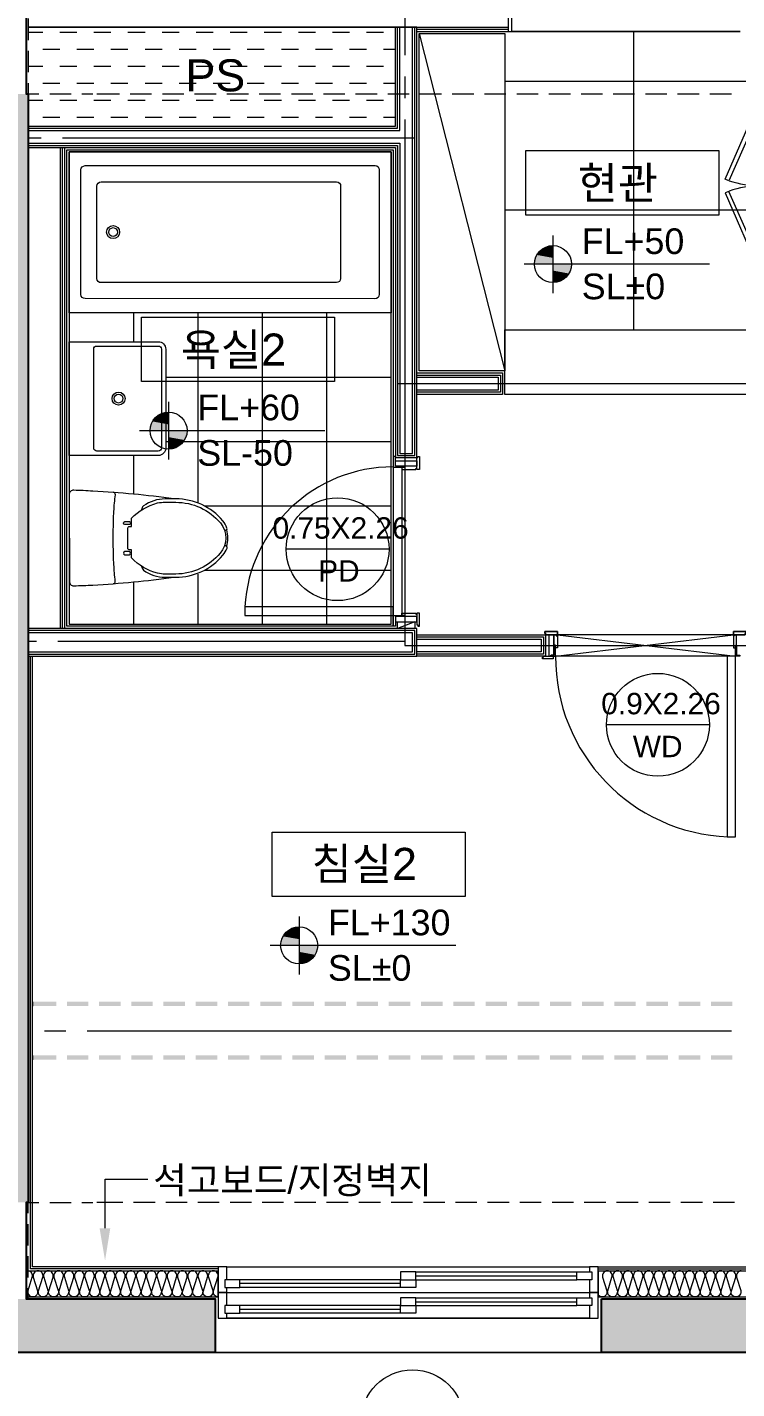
# Model space of a CAD drawing. Header units: millimetres. Extents: x 906 to 41302, y 848 to 28850.
# Drawn here: x 8475 to 11780, y 10284 to 16627 of the extents above; entities that cross this region are included whole.
import ezdxf

# ---------------------------------------------------------------- set-up
doc = ezdxf.new("R2010")
doc.units = ezdxf.units.MM
for name, color, linetype in [('PDF_A-ANNO-LEAD', 7, 'Continuous'), ('PDF_A-ANNO-PONT', 7, 'Continuous'), ('PDF_A-FLOR-GRID', 7, 'Continuous'), ('PDF_A-FLOR-ROOM-IDEN', 7, 'Continuous'), ('PDF_A-WIN-IDEN', 7, 'Continuous'), ('PDF_X-단위세대$및$주동평면도$A-DOOR', 7, 'Continuous'), ('PDF_X-단위세대$및$주동평면도$A-FIN-INSL', 7, 'Continuous'), ('PDF_X-단위세대$및$주동평면도$A-FIN-INSL-HID', 7, 'Continuous'), ('PDF_X-단위세대$및$주동평면도$A-FLOR-FLIN-TYP', 7, 'Continuous'), ('PDF_X-단위세대$및$주동평면도$A-FLOR-FURN-FIX', 7, 'Continuous'), ('PDF_X-단위세대$및$주동평면도$A-FLOR-GRID', 7, 'Continuous'), ('PDF_X-단위세대$및$주동평면도$A-FLOR-TOIL', 7, 'Continuous'), ('PDF_X-단위세대$및$주동평면도$A-ST-AXIS-CEN', 7, 'Continuous'), ('PDF_X-단위세대$및$주동평면도$A-ST-AXIS-CEN-SUB', 7, 'Continuous'), ('PDF_X-단위세대$및$주동평면도$A-ST-CONC', 7, 'Continuous'), ('PDF_X-단위세대$및$주동평면도$A-WALL-DRY', 7, 'Continuous'), ('PDF_X-단위세대$및$주동평면도$A-WALL-EXT', 7, 'Continuous'), ('PDF_X-단위세대$및$주동평면도$A-WIN', 7, 'Continuous'), ('PDF_문자', 7, 'Continuous')]:
    doc.layers.add(name, color=color, linetype=linetype)
doc.layers.add('PDF_X-단위세대$및$주동평면도$A-FIN-INSL-HAT', color=7, linetype='Continuous', true_color=0x666666)
doc.layers.add('PDF_X-단위세대$및$주동평면도$S-ST-CONC-PAT1', color=7, linetype='Continuous', true_color=0xb7b7b7)
doc.styles.add('PDF Arial', font='arial.ttf')

msp = doc.modelspace()

# ---------------------------------------------------------------- linework, layer by layer
at = {"layer": 'PDF_A-ANNO-LEAD', "lineweight": 9}
msp.add_lwpolyline([(8837.1, 11031), (8837.1, 11260.7), (9037.1, 11260.7)], dxfattribs=at)
at = {"layer": 'PDF_A-ANNO-LEAD', "transparency": 33554559}
msp.add_solid([(8861.4, 11031), (8837.1, 10880.7), (8811.7, 11031)], dxfattribs=at)
at = {"layer": 'PDF_A-ANNO-PONT', "lineweight": 13}
for points in [[(10923.1, 15657), (10923.1, 15388.2)], [(11652.3, 15522.6), (10788.7, 15522.6)], [(9132.4, 14881.2), (9132.4, 14612.4)], [(9861.6, 14746.8), (8998, 14746.8)], [(9740.9, 12483), (9740.9, 12214.2)], [(10471.2, 12348.6), (9606.5, 12348.6)]]:
    msp.add_lwpolyline(points, dxfattribs=at)
for centre in [(10923.6, 15523.1), (9132.9, 14747.4), (9741.4, 12349.2)]:
    msp.add_circle(centre, 86.3, dxfattribs=at)
at = {"layer": 'PDF_A-ANNO-PONT', "transparency": 33554559}
for points in [[(10908.2, 15607.3), (10923.1, 15604.1), (10893.4, 15604.1)], [(10923.1, 15609.4), (10923.1, 15607.3), (10908.2, 15607.3)], [(10923.1, 15607.3), (10908.2, 15607.3), (10923.1, 15604.1)], [(10841.6, 15552.2), (10923.1, 15537.4), (10838.4, 15537.4)], [(10847.9, 15566), (10923.1, 15552.2), (10841.6, 15552.2)], [(10923.1, 15552.2), (10841.6, 15552.2), (10923.1, 15537.4)], [(10856.4, 15577.6), (10923.1, 15566), (10847.9, 15566)], [(10923.1, 15566), (10847.9, 15566), (10923.1, 15552.2)], [(10867, 15588.2), (10923.1, 15577.6), (10856.4, 15577.6)], [(10923.1, 15577.6), (10856.4, 15577.6), (10923.1, 15566)], [(10879.7, 15597.7), (10923.1, 15588.2), (10867, 15588.2)], [(10923.1, 15588.2), (10867, 15588.2), (10923.1, 15577.6)], [(10893.4, 15604.1), (10923.1, 15597.7), (10879.7, 15597.7)], [(10923.1, 15597.7), (10879.7, 15597.7), (10923.1, 15588.2)], [(10923.1, 15604.1), (10893.4, 15604.1), (10923.1, 15597.7)], [(10838.4, 15537.4), (10923.1, 15522.6), (10836.3, 15522.6)], [(10923.1, 15537.4), (10838.4, 15537.4), (10923.1, 15522.6)], [(11009.8, 15522.6), (10923.1, 15522.6), (11007.7, 15507.8)], [(10923.1, 15522.6), (11007.7, 15507.8), (10923.1, 15507.8)], [(11007.7, 15507.8), (10923.1, 15507.8), (11004.6, 15493)], [(10923.1, 15507.8), (11004.6, 15493), (10923.1, 15493)], [(11004.6, 15493), (10923.1, 15493), (10998.2, 15479.2)], [(10923.1, 15493), (10998.2, 15479.2), (10923.1, 15479.2)], [(10998.2, 15479.2), (10923.1, 15479.2), (10988.7, 15466.5)], [(10923.1, 15479.2), (10988.7, 15466.5), (10923.1, 15466.5)], [(10988.7, 15466.5), (10923.1, 15466.5), (10978.1, 15455.9)], [(10923.1, 15466.5), (10978.1, 15455.9), (10923.1, 15455.9)], [(10978.1, 15455.9), (10923.1, 15455.9), (10966.5, 15447.4)], [(10923.1, 15455.9), (10966.5, 15447.4), (10923.1, 15447.4)], [(10966.5, 15447.4), (10923.1, 15447.4), (10952.7, 15441.1)], [(10923.1, 15447.4), (10952.7, 15441.1), (10923.1, 15441.1)], [(10923.1, 15441.1), (10923.1, 15436.9), (10937.9, 15436.9)], [(10923.1, 15441.1), (10952.7, 15441.1), (10937.9, 15436.9)], [(10923.1, 15436.9), (10937.9, 15436.9), (10923.1, 15435.8)], [(9057.2, 14790.2), (9132.4, 14776.5), (9050.9, 14776.5)], [(9066.7, 14802.9), (9132.4, 14790.2), (9057.2, 14790.2)], [(9132.4, 14790.2), (9057.2, 14790.2), (9132.4, 14776.5)], [(9077.3, 14813.5), (9132.4, 14802.9), (9066.7, 14802.9)], [(9132.4, 14802.9), (9066.7, 14802.9), (9132.4, 14790.2)], [(9089, 14822), (9132.4, 14813.5), (9077.3, 14813.5)], [(9132.4, 14813.5), (9077.3, 14813.5), (9132.4, 14802.9)], [(9102.7, 14828.3), (9132.4, 14822), (9089, 14822)], [(9132.4, 14822), (9089, 14822), (9132.4, 14813.5)], [(9117.5, 14832.6), (9132.4, 14828.3), (9102.7, 14828.3)], [(9132.4, 14828.3), (9102.7, 14828.3), (9132.4, 14822)], [(9132.4, 14833.6), (9132.4, 14832.6), (9117.5, 14832.6)], [(9132.4, 14832.6), (9117.5, 14832.6), (9132.4, 14828.3)], [(9047.7, 14761.6), (9132.4, 14746.8), (9045.6, 14746.8)], [(9050.9, 14776.5), (9132.4, 14761.6), (9047.7, 14761.6)], [(9132.4, 14761.6), (9047.7, 14761.6), (9132.4, 14746.8)], [(9132.4, 14776.5), (9050.9, 14776.5), (9132.4, 14761.6)], [(9219.1, 14746.8), (9132.4, 14746.8), (9217, 14732)], [(9132.4, 14746.8), (9217, 14732), (9132.4, 14732)], [(9217, 14732), (9132.4, 14732), (9213.9, 14717.2)], [(9132.4, 14732), (9213.9, 14717.2), (9132.4, 14717.2)], [(9213.9, 14717.2), (9132.4, 14717.2), (9207.5, 14703.4)], [(9132.4, 14717.2), (9207.5, 14703.4), (9132.4, 14703.4)], [(9207.5, 14703.4), (9132.4, 14703.4), (9199, 14691.8)], [(9132.4, 14703.4), (9199, 14691.8), (9132.4, 14691.8)], [(9199, 14691.8), (9132.4, 14691.8), (9188.5, 14681.2)], [(9132.4, 14691.8), (9188.5, 14681.2), (9132.4, 14681.2)], [(9188.5, 14681.2), (9132.4, 14681.2), (9175.8, 14671.7)], [(9132.4, 14681.2), (9175.8, 14671.7), (9132.4, 14671.7)], [(9175.8, 14671.7), (9132.4, 14671.7), (9162, 14665.3)], [(9132.4, 14671.7), (9162, 14665.3), (9132.4, 14665.3)], [(9132.4, 14665.3), (9132.4, 14662.2), (9147.2, 14662.2)], [(9132.4, 14665.3), (9162, 14665.3), (9147.2, 14662.2)], [(9132.4, 14662.2), (9147.2, 14662.2), (9132.4, 14661.1)], [(9726.1, 12433.3), (9740.9, 12429.1), (9711.3, 12429.1)], [(9740.9, 12434.4), (9740.9, 12433.3), (9726.1, 12433.3)], [(9740.9, 12433.3), (9726.1, 12433.3), (9740.9, 12429.1)], [(9660.5, 12378.3), (9740.9, 12363.5), (9656.2, 12363.5)], [(9666.8, 12391), (9740.9, 12378.3), (9660.5, 12378.3)], [(9740.9, 12378.3), (9660.5, 12378.3), (9740.9, 12363.5)], [(9675.3, 12403.7), (9740.9, 12391), (9666.8, 12391)], [(9740.9, 12391), (9666.8, 12391), (9740.9, 12378.3)], [(9685.9, 12414.3), (9740.9, 12403.7), (9675.3, 12403.7)], [(9740.9, 12403.7), (9675.3, 12403.7), (9740.9, 12391)], [(9697.5, 12422.7), (9740.9, 12414.3), (9685.9, 12414.3)], [(9740.9, 12414.3), (9685.9, 12414.3), (9740.9, 12403.7)], [(9711.3, 12429.1), (9740.9, 12422.7), (9697.5, 12422.7)], [(9740.9, 12422.7), (9697.5, 12422.7), (9740.9, 12414.3)], [(9740.9, 12429.1), (9711.3, 12429.1), (9740.9, 12422.7)], [(9656.2, 12363.5), (9740.9, 12348.6), (9655.2, 12348.6)], [(9740.9, 12363.5), (9656.2, 12363.5), (9740.9, 12348.6)], [(9827.7, 12348.6), (9740.9, 12348.6), (9826.6, 12332.8)], [(9740.9, 12348.6), (9826.6, 12332.8), (9740.9, 12332.8)], [(9826.6, 12332.8), (9740.9, 12332.8), (9822.4, 12319)], [(9740.9, 12332.8), (9822.4, 12319), (9740.9, 12319)], [(9822.4, 12319), (9740.9, 12319), (9816, 12305.2)], [(9740.9, 12319), (9816, 12305.2), (9740.9, 12305.2)], [(9816, 12305.2), (9740.9, 12305.2), (9807.6, 12292.5)], [(9740.9, 12305.2), (9807.6, 12292.5), (9740.9, 12292.5)], [(9807.6, 12292.5), (9740.9, 12292.5), (9797, 12282)], [(9740.9, 12292.5), (9797, 12282), (9740.9, 12282)], [(9797, 12282), (9740.9, 12282), (9784.3, 12273.5)], [(9740.9, 12282), (9784.3, 12273.5), (9740.9, 12273.5)], [(9784.3, 12273.5), (9740.9, 12273.5), (9770.5, 12267.1)], [(9740.9, 12273.5), (9770.5, 12267.1), (9740.9, 12267.1)], [(9740.9, 12267.1), (9740.9, 12262.9), (9755.7, 12262.9)], [(9740.9, 12267.1), (9770.5, 12267.1), (9755.7, 12262.9)], [(9740.9, 12262.9), (9755.7, 12262.9), (9740.9, 12261.9)]]:
    msp.add_solid(points, dxfattribs=at)
at = {"layer": 'PDF_A-FLOR-GRID', "lineweight": 5}
for points in [[(8479.4, 16604.2), (8547.1, 16604.2)], [(8626.5, 16604.2), (8705.9, 16604.2)], [(8785.2, 16604.2), (8864.6, 16604.2)], [(8944, 16604.2), (9023.4, 16604.2)], [(9102.7, 16604.2), (9182.1, 16604.2)], [(9261.5, 16604.2), (9340.9, 16604.2)], [(9420.2, 16604.2), (9499.6, 16604.2)], [(9579, 16604.2), (9658.4, 16604.2)], [(9737.7, 16604.2), (9817.1, 16604.2)], [(9896.5, 16604.2), (9975.9, 16604.2)], [(10055.2, 16604.2), (10134.6, 16604.2)], [(8547.1, 16524.8), (8626.5, 16524.8)], [(8705.9, 16524.8), (8785.2, 16524.8)], [(8864.6, 16524.8), (8944, 16524.8)], [(9023.4, 16524.8), (9102.7, 16524.8)], [(9182.1, 16524.8), (9261.5, 16524.8)], [(9340.9, 16524.8), (9420.2, 16524.8)], [(9499.6, 16524.8), (9579, 16524.8)], [(9658.4, 16524.8), (9737.7, 16524.8)], [(9817.1, 16524.8), (9896.5, 16524.8)], [(9975.9, 16524.8), (10055.2, 16524.8)], [(10134.6, 16524.8), (10189.6, 16524.8)], [(8479.4, 16445.5), (8547.1, 16445.5)], [(8626.5, 16445.5), (8705.9, 16445.5)], [(8785.2, 16445.5), (8864.6, 16445.5)], [(8944, 16445.5), (9023.4, 16445.5)], [(9102.7, 16445.5), (9182.1, 16445.5)], [(9261.5, 16445.5), (9340.9, 16445.5)], [(9420.2, 16445.5), (9499.6, 16445.5)], [(9579, 16445.5), (9658.4, 16445.5)], [(9737.7, 16445.5), (9817.1, 16445.5)], [(9896.5, 16445.5), (9975.9, 16445.5)], [(10055.2, 16445.5), (10134.6, 16445.5)], [(8547.1, 16366.1), (8626.5, 16366.1)], [(8705.9, 16366.1), (8785.2, 16366.1)], [(8864.6, 16366.1), (8944, 16366.1)], [(9023.4, 16366.1), (9102.7, 16366.1)], [(9182.1, 16366.1), (9261.5, 16366.1)], [(9340.9, 16366.1), (9420.2, 16366.1)], [(9499.6, 16366.1), (9579, 16366.1)], [(9658.4, 16366.1), (9737.7, 16366.1)], [(9817.1, 16366.1), (9896.5, 16366.1)], [(9975.9, 16366.1), (10055.2, 16366.1)], [(10134.6, 16366.1), (10189.6, 16366.1)], [(8479.4, 16286.7), (8547.1, 16286.7)], [(8626.5, 16286.7), (8705.9, 16286.7)], [(8785.2, 16286.7), (8864.6, 16286.7)], [(8944, 16286.7), (9023.4, 16286.7)], [(9102.7, 16286.7), (9182.1, 16286.7)], [(9261.5, 16286.7), (9340.9, 16286.7)], [(9420.2, 16286.7), (9499.6, 16286.7)], [(9579, 16286.7), (9658.4, 16286.7)], [(9737.7, 16286.7), (9817.1, 16286.7)], [(9896.5, 16286.7), (9975.9, 16286.7)], [(10055.2, 16286.7), (10134.6, 16286.7)], [(8547.1, 16207.3), (8626.5, 16207.3)], [(8705.9, 16207.3), (8785.2, 16207.3)], [(8864.6, 16207.3), (8944, 16207.3)], [(9023.4, 16207.3), (9102.7, 16207.3)], [(9182.1, 16207.3), (9261.5, 16207.3)], [(9340.9, 16207.3), (9420.2, 16207.3)], [(9499.6, 16207.3), (9579, 16207.3)], [(9658.4, 16207.3), (9737.7, 16207.3)], [(9817.1, 16207.3), (9896.5, 16207.3)], [(9975.9, 16207.3), (10055.2, 16207.3)], [(10134.6, 16207.3), (10189.6, 16207.3)]]:
    msp.add_lwpolyline(points, dxfattribs=at)
at = {"layer": 'PDF_A-FLOR-ROOM-IDEN', "lineweight": 13}
for points in [[(10797.1, 15751.2), (10797.1, 16051.8), (11696.7, 16051.8), (11696.7, 15751.2)], [(9006.4, 14976.5), (9006.4, 15276), (9906, 15276), (9906, 14976.5)], [(9615, 12577.2), (9615, 12876.7), (10514.5, 12876.7), (10514.5, 12577.2)]]:
    msp.add_lwpolyline(points, close=True, dxfattribs=at)
at = {"layer": 'PDF_A-WIN-IDEN', "lineweight": 13}
for points in [[(10158.9, 14194.4), (9679.5, 14194.4)], [(11652.3, 13376.3), (11171.8, 13376.3)]]:
    msp.add_lwpolyline(points, dxfattribs=at)
for centre in [(9920.3, 14194.9), (11412.5, 13376.8), (10269.5, 10132)]:
    msp.add_circle(centre, 239.7, dxfattribs=at)
at = {"layer": 'PDF_X-단위세대$및$주동평면도$A-DOOR', "lineweight": 9}
for points in [[(10732.6, 17066.7), (10714.6, 17066.7), (10714.6, 16606.3), (10732.6, 16606.3)], [(10289.1, 14581.7), (10189.6, 14581.7), (10189.6, 14606.1), (10289.1, 14606.1)], [(10301.8, 14626.2), (10301.8, 14566.9), (10289.1, 14566.9), (10289.1, 14621.9), (10294.4, 14621.9), (10294.4, 14626.2)], [(10219.3, 14577.5), (10219.3, 14573.3), (10219.3, 14569), (10219.3, 14566.9), (10284.9, 14566.9), (10284.9, 14571.1), (10289.1, 14571.1), (10289.1, 14581.7), (10230.9, 14581.7), (10230.9, 14577.5)], [(9488, 13926.6), (9488, 13885.3), (10179.1, 13885.3), (10179.1, 13926.6)], [(10219.3, 13885.3), (10219.3, 13889.6), (10219.3, 13893.8), (10219.3, 13897), (10284.9, 13897), (10284.9, 13891.7), (10289.1, 13891.7), (10289.1, 13881.1), (10230.9, 13881.1), (10230.9, 13885.3)], [(10301.8, 13836.7), (10301.8, 13897), (10289.1, 13897), (10289.1, 13842), (10294.4, 13842), (10294.4, 13836.7)], [(10289.1, 13881.1), (10189.6, 13881.1), (10189.6, 13856.8), (10289.1, 13856.8)], [(10944.2, 13811.3), (10944.2, 13796.4), (10889.2, 13796.4), (10889.2, 13801.7), (10885, 13801.7), (10885, 13811.3), (10944.2, 13811.3), (10885, 13811.3), (10885, 13806), (10889.2, 13806), (10889.2, 13796.4), (10944.2, 13796.4)], [(10928.4, 13747.8), (10928.4, 13796.4), (10904, 13796.4), (10904, 13764.7), (10904, 13697), (10913.5, 13697), (10913.5, 13701.2), (10928.4, 13701.2)], [(10938.9, 13796.4), (10938.9, 13791.2), (10944.2, 13791.2), (10944.2, 13736.1), (10934.7, 13736.1), (10934.7, 13747.8), (10929.4, 13747.8), (10929.4, 13796.4)], [(11764.4, 13811.3), (11764.4, 13796.4), (11819.5, 13796.4), (11819.5, 13801.7), (11824.8, 13801.7), (11824.8, 13811.3), (11764.4, 13811.3), (11824.8, 13811.3), (11824.8, 13806), (11819.5, 13806), (11819.5, 13796.4), (11764.4, 13796.4)], [(11769.7, 13796.4), (11769.7, 13791.2), (11764.4, 13791.2), (11764.4, 13736.1), (11774, 13736.1), (11774, 13747.8), (11779.3, 13747.8), (11779.3, 13796.4)], [(10929.4, 13701.2), (10914.6, 13701.2), (10914.6, 13697), (10934.7, 13697), (10934.7, 13746.7), (10929.4, 13746.7)], [(11779.3, 13701.2), (11794.1, 13701.2), (11794.1, 13697), (11774, 13697), (11774, 13746.7), (11779.3, 13746.7)], [(10874.4, 13691.7), (10879.7, 13691.7), (10879.7, 13697), (10924.1, 13697), (10924.1, 13684.3), (10874.4, 13684.3)], [(11734.8, 12854.5), (11774, 12854.5), (11774, 13697), (11734.8, 13697)]]:
    msp.add_lwpolyline(points, close=True, dxfattribs=at)
msp.add_lwpolyline([(10714.6, 16766.1), (10714.6, 16606.3), (10732.6, 16606.3), (10732.6, 16766.1)], dxfattribs=at)
at = {"layer": 'PDF_X-단위세대$및$주동평면도$A-DOOR', "lineweight": 5}
for points in [[(10732.6, 16606.3), (11796.2, 16606.3)], [(10279.6, 13826.1), (10199.2, 13826.1), (10199.2, 13856.8), (10279.6, 13856.8)], [(11774, 13697), (10934.7, 13697), (11764.4, 13796.4), (10944.2, 13796.4)]]:
    msp.add_lwpolyline(points, close=True, dxfattribs=at)
at = {"layer": 'PDF_X-단위세대$및$주동평면도$A-DOOR', "lineweight": 9}
for points in [[(10181.2, 14577.5), (10229.9, 14577.5), (10229.9, 14581.7), (10189.6, 14581.7), (10189.6, 14627.2), (10179.1, 14627.2), (10179.1, 14579.6, 0.414215)], [(10181.2, 13885.3), (10229.9, 13885.3), (10229.9, 13881.1), (10189.6, 13881.1), (10189.6, 13835.6), (10179.1, 13835.6), (10179.1, 13883.2, -0.414215)]]:
    msp.add_lwpolyline(points, format="xyb", close=True, dxfattribs=at)
at = {"layer": 'PDF_X-단위세대$및$주동평면도$A-DOOR', "lineweight": 5}
for points in [[(10179.1, 14575.4), (10179.1, 13887.5)], [(10219.3, 14575.4), (10219.3, 13887.5)], [(10279.6, 13856.8), (10199.2, 13826.1)]]:
    msp.add_lwpolyline(points, dxfattribs=at)
for centre, radius, start, end in [((10179.6, 13885.9), 692.7, 90, 176.60522), ((11772.4, 13691.1), 836.6, 179.62647, 267.80273)]:
    msp.add_arc(centre, radius, start, end, dxfattribs=at)
at = {"layer": 'PDF_X-단위세대$및$주동평면도$A-FIN-INSL', "lineweight": 5}
for points in [[(8479.4, 16626.4), (10714.6, 16626.4)], [(8629.7, 13826.1), (8629.7, 16066.6)], [(8479.4, 10711.4), (9364.1, 10711.4), (9364.1, 10832), (8479.4, 10832)]]:
    msp.add_lwpolyline(points, dxfattribs=at)
msp.add_lwpolyline([(11134.7, 10832), (11134.7, 10711.4), (12544.4, 10711.4), (12544.4, 10832)], close=True, dxfattribs=at)
at = {"layer": 'PDF_X-단위세대$및$주동평면도$A-FIN-INSL-HAT', "lineweight": 9}
for points in [[(8479.4, 10741), (8497.4, 10803.5, 0.460032), (8479.8, 10832.9)], [(9364.7, 10711.4, -0.50163), (9343, 10740), (9363.2, 10803.9, 0.50163), (9341.4, 10833.1, 0.50163), (9318.6, 10803.5), (9338.9, 10740.6, -0.50163), (9317, 10711.4, -0.50163), (9295.3, 10740), (9314.5, 10803.9, 0.50163), (9292.7, 10833.1, 0.50163), (9271, 10803.5), (9291.2, 10740.6, -0.50163), (9269.4, 10711.4, -0.50163), (9246.7, 10740), (9266.9, 10803.9, 0.50163), (9245.1, 10833.1, 0.50163), (9223.4, 10803.5), (9242.5, 10740.6, -0.50163), (9220.7, 10711.4, -0.50163), (9199, 10740), (9219.3, 10803.9, 0.50163), (9197.5, 10833.1, 0.50163), (9174.7, 10803.5), (9194.9, 10740.6, -0.50163), (9173.1, 10711.4, -0.50163), (9151.4, 10740), (9170.6, 10803.9, 0.50163), (9148.8, 10833.1, 0.50163), (9127.1, 10803.5), (9147.3, 10740.6, -0.50163), (9125.5, 10711.4, -0.50163), (9102.7, 10740), (9123, 10803.9, 0.50163), (9101.1, 10833.1, 0.50163), (9079.4, 10803.5), (9098.6, 10740.6, -0.50163), (9076.8, 10711.4, -0.50163), (9055.1, 10740), (9075.3, 10803.9, 0.50163), (9053.5, 10833.1, 0.50163), (9030.8, 10803.5), (9051, 10740.6, -0.50163), (9029.2, 10711.4, -0.50163), (9007.5, 10740), (9026.6, 10803.9, 0.50163), (9004.8, 10833.1, 0.50163), (8983.1, 10803.5), (9002.3, 10740.6, -0.50163), (8980.5, 10711.4, -0.50163), (8958.8, 10740), (8979, 10803.9, 0.50163), (8957.2, 10833.1, 0.50163), (8935.5, 10803.5), (8954.7, 10740.6, -0.50163), (8932.9, 10711.4, -0.50163), (8911.2, 10740), (8930.3, 10803.9, 0.50163), (8908.5, 10833.1, 0.50163), (8886.8, 10803.5), (8907.1, 10740.6, -0.50163), (8885.2, 10711.4, -0.50163), (8863.5, 10740), (8882.7, 10803.9, 0.50163), (8860.9, 10833.1, 0.50163), (8839.2, 10803.5), (8858.4, 10740.6, -0.50163), (8836.6, 10711.4, -0.50163), (8814.9, 10740), (8835.1, 10803.9, 0.50163), (8813.3, 10833.1, 0.50163), (8791.6, 10803.5), (8810.7, 10740.6, -0.50163), (8788.9, 10711.4, -0.50163), (8767.2, 10740), (8786.4, 10803.9, 0.50163), (8764.6, 10833.1, 0.50163), (8742.9, 10803.5), (8763.1, 10740.6, -0.50163), (8741.3, 10711.4, -0.50163), (8719.6, 10740), (8738.8, 10803.9, 0.50163), (8717, 10833.1, 0.50163), (8695.3, 10803.5), (8714.4, 10740.6, -0.50163), (8692.6, 10711.4, -0.501619), (8670.9, 10740), (8691.2, 10803.9, 0.50163), (8669.3, 10833.1, 0.50163), (8647.6, 10803.5), (8666.8, 10740.6, -0.50163), (8645, 10711.4, -0.50163), (8623.3, 10740), (8642.5, 10803.9, 0.50163), (8620.7, 10833.1, 0.50163), (8599, 10803.5), (8619.2, 10740.6, -0.50163), (8597.4, 10711.4, -0.50163), (8574.6, 10740), (8594.8, 10803.9, 0.50163), (8573, 10833.1, 0.50163), (8551.3, 10803.5), (8570.5, 10740.6, -0.50163), (8548.7, 10711.4, -0.50163), (8527, 10740), (8547.2, 10803.9, 0.50163), (8525.4, 10833.1, 0.50163), (8502.7, 10803.5), (8521.7, 10740, -0.50163), (8501.1, 10711.4, -0.318413), (8479.6, 10726.6)], [(11801, 10833.1, 0.50163), (11779.3, 10803.5), (11798.4, 10740.6, -0.50163), (11776.6, 10711.4, -0.50163), (11754.9, 10740), (11775.1, 10803.9, 0.50163), (11753.3, 10833.1, 0.50163), (11731.6, 10803.5), (11750.8, 10740.6, -0.50163), (11729, 10711.4, -0.50163), (11707.3, 10740), (11726.5, 10803.9, 0.50163), (11704.6, 10833.1, 0.50163), (11682.9, 10803.5), (11703.2, 10740.6, -0.50163), (11681.4, 10711.4, -0.50163), (11658.6, 10740), (11678.8, 10803.9, 0.50163), (11657, 10833.1, 0.50163), (11635.3, 10803.5), (11654.5, 10740.6, -0.50163), (11632.7, 10711.4, -0.50163), (11611, 10740), (11631.2, 10803.9, 0.50163), (11609.4, 10833.1, 0.50163), (11586.6, 10803.5), (11606.9, 10740.6, -0.50163), (11585.1, 10711.4, -0.50163), (11563.4, 10740), (11582.5, 10803.9, 0.50163), (11560.7, 10833.1, 0.50163), (11539, 10803.5), (11559.2, 10740.6, -0.50163), (11537.4, 10711.4, -0.50163), (11514.7, 10740), (11534.9, 10803.9, 0.50163), (11513.1, 10833.1, 0.50163), (11491.4, 10803.5), (11510.6, 10740.6, -0.50163), (11488.7, 10711.4, -0.50163), (11467, 10740), (11487.3, 10803.9, 0.50163), (11465.5, 10833.1, 0.50163), (11442.7, 10803.5), (11462.9, 10740.6, -0.50163), (11441.1, 10711.4, -0.50163), (11419.4, 10740), (11438.6, 10803.9, 0.50163), (11416.8, 10833.1, 0.50163), (11395.1, 10803.5), (11415.3, 10740.6, -0.50163), (11393.5, 10711.4, -0.50163), (11370.7, 10740), (11391, 10803.9, 0.50163), (11369.2, 10833.1, 0.50163), (11347.5, 10803.5), (11366.6, 10740.6, -0.50163), (11344.8, 10711.4, -0.50163), (11323.1, 10740), (11342.3, 10803.9, 0.50163), (11320.5, 10833.1, 0.50163), (11298.8, 10803.5), (11319, 10740.6, -0.50163), (11297.2, 10711.4, -0.50163), (11275.5, 10740), (11294.7, 10803.9, 0.50163), (11272.8, 10833.1, 0.50163), (11251.1, 10803.5), (11270.3, 10740.6, -0.50163), (11248.5, 10711.4, -0.50163), (11226.8, 10740), (11247, 10803.9, 0.50163), (11225.2, 10833.1, 0.50163), (11203.5, 10803.5), (11222.7, 10740.6, -0.50163), (11200.9, 10711.4, -0.50163), (11179.2, 10740), (11198.3, 10803.9, 0.50163), (11176.5, 10833.1, 0.50163), (11154.8, 10803.5), (11173.9, 10740, -0.50163), (11153.3, 10711.4, -0.239927), (11134.9, 10720.8)]]:
    msp.add_lwpolyline(points, format="xyb", dxfattribs=at)
msp.add_lwpolyline([(9364.1, 10711.4), (9364.1, 10711.4)], dxfattribs=at)
at = {"layer": 'PDF_X-단위세대$및$주동평면도$A-FIN-INSL-HID', "lineweight": 5}
for points in [[(8479.4, 16666.6), (8479.4, 16566.1)], [(8479.4, 16516.4), (8479.4, 16416.9)], [(8479.4, 16366.1), (8479.4, 16316.3), (8529.1, 16316.3)], [(8579.9, 16316.3), (8679.4, 16316.3)], [(8729.1, 16316.3), (8779.9, 16316.3)], [(8799, 16316.3), (8904.8, 16316.3)], [(8954.6, 16316.3), (9054, 16316.3)], [(9104.8, 16316.3), (9204.3, 16316.3)], [(9254.1, 16316.3), (9354.6, 16316.3)], [(9404.4, 16316.3), (9504.9, 16316.3)], [(9554.6, 16316.3), (9654.1, 16316.3)], [(9704.9, 16316.3), (9804.4, 16316.3)], [(9854.1, 16316.3), (9954.7, 16316.3)], [(10004.4, 16316.3), (10105, 16316.3)], [(10154.7, 16316.3), (10254.2, 16316.3)], [(10303.9, 16316.3), (10404.5, 16316.3)], [(10454.2, 16316.3), (10554.8, 16316.3)], [(10604.5, 16316.3), (10704, 16316.3)], [(10754.8, 16316.3), (10854.3, 16316.3)], [(10904, 16316.3), (11004.6, 16316.3)], [(11054.3, 16316.3), (11154.8, 16316.3)], [(11204.6, 16316.3), (11304.1, 16316.3)], [(11354.9, 16316.3), (11454.3, 16316.3)], [(11504.1, 16316.3), (11604.6, 16316.3)], [(11654.4, 16316.3), (11754.9, 16316.3)], [(8479.4, 11101.9), (8479.4, 11151.7), (8529.1, 11151.7)], [(8579.9, 11151.7), (8679.4, 11151.7)], [(8729.1, 11151.7), (8779.9, 11151.7)], [(8919.6, 11151.7), (8799, 11151.7)], [(9069.9, 11151.7), (8969.4, 11151.7)], [(9219.1, 11151.7), (9119.7, 11151.7)], [(9369.4, 11151.7), (9269.9, 11151.7)], [(9519.7, 11151.7), (9419.2, 11151.7)], [(9668.9, 11151.7), (9569.5, 11151.7)], [(9819.2, 11151.7), (9719.7, 11151.7)], [(9969.5, 11151.7), (9869, 11151.7)], [(10119.8, 11151.7), (10019.2, 11151.7)], [(10269, 11151.7), (10169.5, 11151.7)], [(10419.3, 11151.7), (10319.8, 11151.7)], [(10569.6, 11151.7), (10469, 11151.7)], [(10719.9, 11151.7), (10619.3, 11151.7)], [(10869.1, 11151.7), (10769.6, 11151.7)], [(11019.4, 11151.7), (10919.9, 11151.7)], [(11169.7, 11151.7), (11069.1, 11151.7)], [(11319.9, 11151.7), (11219.4, 11151.7)], [(11469.2, 11151.7), (11369.7, 11151.7)], [(11619.4, 11151.7), (11520, 11151.7)], [(11769.7, 11151.7), (11669.2, 11151.7)], [(8479.4, 10951.6), (8479.4, 11051.1)], [(8479.4, 10801.4), (8479.4, 10901.9)], [(8479.4, 10701.9), (8479.4, 10751.6)]]:
    msp.add_lwpolyline(points, dxfattribs=at)
at = {"layer": 'PDF_X-단위세대$및$주동평면도$A-FLOR-FLIN-TYP', "lineweight": 5}
msp.add_lwpolyline([(11149.5, 10452.1), (9349.3, 10452.1)], dxfattribs=at)
at = {"layer": 'PDF_X-단위세대$및$주동평면도$A-FLOR-FURN-FIX', "lineweight": 9}
msp.add_lwpolyline([(10299.7, 16596.8), (10699.8, 16596.8), (10699.8, 15026.2), (10299.7, 15026.2), (10299.7, 16596.8), (10699.8, 15026.2)], dxfattribs=at)
for points in [[(11889.3, 16293.1), (11908.4, 16286.7), (11743.3, 15911), (11725.3, 15918.4), (11889.3, 16293.1), (11889.3, 15886.7), (11909.4, 15886.7), (11909.4, 16293.1)], [(11889.3, 15479.2), (11908.4, 15486.6), (11743.3, 15861.3), (11725.3, 15854.9), (11889.3, 15479.2), (11889.3, 15886.7), (11909.4, 15886.7), (11909.4, 15479.2)]]:
    msp.add_lwpolyline(points, close=True, dxfattribs=at)
msp.add_lwpolyline([(11743.8, 15911.5, 0.083122), (11889.7, 15887.7, 0.083122), (11743.8, 15862.9)], format="xyb", dxfattribs=at)
at = {"layer": 'PDF_X-단위세대$및$주동평면도$A-FLOR-GRID', "lineweight": 5}
for points in [[(11299.8, 15216.7), (11299.8, 16606.3)], [(11899.9, 16374.5), (10699.8, 16374.5)], [(11899.9, 15774.5), (10699.8, 15774.5)], [(8969.4, 15296.1), (8969.4, 15161.7)], [(9269.9, 15296.1), (9269.9, 14414.5)], [(9569.5, 15296.1), (9569.5, 13846.2)], [(9869, 15296.1), (9869, 13846.2)], [(9119.7, 14996.6), (10169.5, 14996.6)], [(9119.7, 14696), (10169.5, 14696)], [(8969.4, 14631.5), (8969.4, 14452.6)], [(9298.5, 14396.5), (10169.5, 14396.5)], [(9298.5, 14097), (10169.5, 14097)], [(8969.4, 14039.9), (8969.4, 13846.2)], [(9269.9, 14078), (9269.9, 13846.2)]]:
    msp.add_lwpolyline(points, dxfattribs=at)
at = {"layer": 'PDF_X-단위세대$및$주동평면도$A-FLOR-GRID', "lineweight": 9}
msp.add_lwpolyline([(11899.9, 14916.2), (10699.8, 14916.2), (10699.8, 15216.7), (11899.9, 15216.7)], close=True, dxfattribs=at)
at = {"layer": 'PDF_X-단위세대$및$주동평면도$A-FLOR-TOIL', "lineweight": 5}
for points in [[(8669.9, 16046.5), (10169.5, 16046.5), (10169.5, 15296.1), (8669.9, 15296.1)], [(8669.9, 13846.2), (10169.5, 13846.2), (10169.5, 16046.5), (8669.9, 16046.5)]]:
    msp.add_lwpolyline(points, close=True, dxfattribs=at)
for points in [[(10094.9, 15981.9, -0.414195), (10114.5, 15961.8), (10114.5, 15382.4, -0.414195), (10094.4, 15361.7), (8744.5, 15362.8, -0.414195), (8724.9, 15381.8), (8724.9, 15961.8, -0.414195), (8744, 15981.9), (10094.9, 15981.9)], [(9915, 15906.8, -0.414195), (9934.6, 15886.7), (9934.6, 15456.4, -0.414195), (9914.5, 15436.9), (8819.6, 15436.9, -0.414195), (8799, 15455.9), (8799, 15886.7, -0.414195), (8819.1, 15906.8), (9915, 15906.8)], [(9100.6, 14666.9, -0.414197), (9084.7, 14651.6), (8799.5, 14651.6, -0.414197), (8784.2, 14666.4), (8784.2, 15127.3, -0.414197), (8799, 15141.6), (9084.7, 15141.6, -0.414197), (9099.6, 15126.8), (9100.6, 14666.9)], [(9157.4, 14429.3, 0.021334), (8780.4, 14465.4, 0.005034), (8691.3, 14469.5, 0.425772), (8669.9, 14449.4), (8670.9, 14044.6, 0.423837), (8691.1, 14024.3, 0.005034), (8780.4, 14028.1, 0.021334), (9157.4, 14064.2)], [(8875.4, 14034.6, 0.429727), (8884.6, 14045.9, -0.019345), (8878.5, 14123, -0.024882), (8878.3, 14371.1, -0.019345), (8885.4, 14448.6, 0.429727), (8875.4, 14460)], [(9007.5, 14116.5, 0.190112), (9015.8, 14097.7, 0.156506), (9117.5, 14064.2), (9156.7, 14064.2), (9166.2, 14064.2, 0.222444), (9385.8, 14166.7, 0.077679), (9405.8, 14199.6, 0.256635), (9403.5, 14207.5, 0.153532), (9403.7, 14285.6, 0.256356), (9405.1, 14293.5, 0.077679), (9385.8, 14327.1, 0.222444), (9166.2, 14429.3), (9156.7, 14429.3), (9117.5, 14429.3, 0.156506), (9015.6, 14396.4, 0.190112), (9007.5, 14378)]]:
    msp.add_lwpolyline(points, format="xyb", dxfattribs=at)
for points in [[(9119.7, 15126.8), (9120.7, 14666.9, -0.414223), (9084.7, 14631.5), (8669.9, 14631.5), (8669.9, 15161.7), (9084.7, 15161.7, -0.414223)], [(8959.9, 14154.2), (8959.9, 14191.2), (8951.9, 14192.3, -0.414258), (8942.9, 14199.7), (8944, 14294.4, -0.414258), (8951.4, 14301.3), (8959.9, 14301.3), (8960.2, 14338.9, -0.135252), (9081.8, 14410.4, -0.056685), (9117.5, 14413.5), (9166.2, 14413.5, -0.222442), (9374.4, 14317.3, -0.362346), (9373.6, 14176.6, -0.222442), (9166.2, 14079), (9117.5, 14079, -0.056685), (9081.8, 14083.1, -0.135252)], [(8929.2, 14323.5), (8950.3, 14323.3, -0.789793), (8950.3, 14309.7), (8929.2, 14309.7, -0.789793)], [(8950.3, 14183.8), (8929.2, 14183.8, 0.789793), (8929.2, 14169), (8950.3, 14169, 0.789793)]]:
    msp.add_lwpolyline(points, format="xyb", close=True, dxfattribs=at)
for centre, radius in [((8874.7, 15672.3), 30.2), ((8874.7, 15672.3), 20.6), ((8874.7, 15672.3), 20.6), ((8900.1, 14896.6), 30.2), ((8900.1, 14896.6), 20.6), ((8900.1, 14896.6), 20.6)]:
    msp.add_circle(centre, radius, dxfattribs=at)
for centre, start, end in [((9397.5, 14291.2), 239.87128, 319.22435), ((9397.5, 14202.3), 40.77565, 120.12872)]:
    msp.add_arc(centre, 7.94, start, end, dxfattribs=at)
at = {"layer": 'PDF_X-단위세대$및$주동평면도$A-ST-AXIS-CEN', "lineweight": 5}
for points in [[(10234.1, 16766.1), (10234.1, 16496.3)], [(10234.1, 16396.8), (10234.1, 16296.2)], [(10234.1, 16196.7), (10234.1, 13746.7), (12029, 13746.7)], [(8479.4, 16111), (8539.7, 16111)], [(8639.2, 16111), (10279.6, 16111)], [(10199.2, 14967), (11959.2, 14967)], [(8479.4, 13766.8), (8517.5, 13766.8)], [(8617, 13766.8), (10234.1, 13766.8)], [(8554.5, 11951.8), (8654, 11951.8)], [(8754.5, 11951.8), (11754.9, 11951.8)], [(8539.7, 10452.1), (8639.2, 10452.1)], [(8739.7, 10452.1), (11739, 10452.1)]]:
    msp.add_lwpolyline(points, dxfattribs=at)
at = {"layer": 'PDF_X-단위세대$및$주동평면도$A-ST-AXIS-CEN-SUB', "lineweight": 0}
for points in [[(8499.5, 12086.2), (8499.5, 12066.1)], [(8499.5, 11836.4), (8499.5, 11816.3)]]:
    msp.add_lwpolyline(points, dxfattribs=at)
at = {"layer": 'PDF_X-단위세대$및$주동평면도$A-ST-AXIS-CEN-SUB', "transparency": 33554559}
for points in [[(8609.5, 12086.2), (8609.5, 12066.1), (8499.5, 12086.2)], [(8609.5, 12066.1), (8499.5, 12086.2), (8499.5, 12066.1)], [(8759.8, 12086.2), (8759.8, 12066.1), (8659.3, 12086.2)], [(8759.8, 12066.1), (8659.3, 12086.2), (8659.3, 12066.1)], [(8909.1, 12086.2), (8909.1, 12066.1), (8809.6, 12086.2)], [(8909.1, 12066.1), (8809.6, 12086.2), (8809.6, 12066.1)], [(9059.3, 12086.2), (9059.3, 12066.1), (8959.9, 12086.2)], [(9059.3, 12066.1), (8959.9, 12086.2), (8959.9, 12066.1)], [(9209.6, 12086.2), (9209.6, 12066.1), (9109.1, 12086.2)], [(9209.6, 12066.1), (9109.1, 12086.2), (9109.1, 12066.1)], [(9359.9, 12086.2), (9359.9, 12066.1), (9259.4, 12086.2)], [(9359.9, 12066.1), (9259.4, 12086.2), (9259.4, 12066.1)], [(9509.1, 12086.2), (9509.1, 12066.1), (9409.6, 12086.2)], [(9509.1, 12066.1), (9409.6, 12086.2), (9409.6, 12066.1)], [(9659.4, 12086.2), (9659.4, 12066.1), (9559.9, 12086.2)], [(9659.4, 12066.1), (9559.9, 12086.2), (9559.9, 12066.1)], [(9809.7, 12086.2), (9809.7, 12066.1), (9709.2, 12086.2)], [(9809.7, 12066.1), (9709.2, 12086.2), (9709.2, 12066.1)], [(9960, 12086.2), (9960, 12066.1), (9859.4, 12086.2)], [(9960, 12066.1), (9859.4, 12086.2), (9859.4, 12066.1)], [(10109.2, 12086.2), (10109.2, 12066.1), (10009.7, 12086.2)], [(10109.2, 12066.1), (10009.7, 12086.2), (10009.7, 12066.1)], [(10259.5, 12086.2), (10259.5, 12066.1), (10158.9, 12086.2)], [(10259.5, 12066.1), (10158.9, 12086.2), (10158.9, 12066.1)], [(10409.8, 12086.2), (10409.8, 12066.1), (10309.2, 12086.2)], [(10409.8, 12066.1), (10309.2, 12086.2), (10309.2, 12066.1)], [(10559, 12086.2), (10559, 12066.1), (10459.5, 12086.2)], [(10559, 12066.1), (10459.5, 12086.2), (10459.5, 12066.1)], [(10709.3, 12086.2), (10709.3, 12066.1), (10609.8, 12086.2)], [(10709.3, 12066.1), (10609.8, 12086.2), (10609.8, 12066.1)], [(10859.6, 12086.2), (10859.6, 12066.1), (10759, 12086.2)], [(10859.6, 12066.1), (10759, 12086.2), (10759, 12066.1)], [(11009.8, 12086.2), (11009.8, 12066.1), (10909.3, 12086.2)], [(11009.8, 12066.1), (10909.3, 12086.2), (10909.3, 12066.1)], [(11159.1, 12086.2), (11159.1, 12066.1), (11059.6, 12086.2)], [(11159.1, 12066.1), (11059.6, 12086.2), (11059.6, 12066.1)], [(11309.4, 12086.2), (11309.4, 12066.1), (11209.9, 12086.2)], [(11309.4, 12066.1), (11209.9, 12086.2), (11209.9, 12066.1)], [(11459.6, 12086.2), (11459.6, 12066.1), (11359.1, 12086.2)], [(11459.6, 12066.1), (11359.1, 12086.2), (11359.1, 12066.1)], [(11609.9, 12086.2), (11609.9, 12066.1), (11509.4, 12086.2)], [(11609.9, 12066.1), (11509.4, 12086.2), (11509.4, 12066.1)], [(11759.1, 12086.2), (11759.1, 12066.1), (11659.7, 12086.2)], [(11759.1, 12066.1), (11659.7, 12086.2), (11659.7, 12066.1)], [(8609.5, 11836.4), (8609.5, 11816.3), (8499.5, 11836.4)], [(8609.5, 11816.3), (8499.5, 11836.4), (8499.5, 11816.3)], [(8759.8, 11836.4), (8759.8, 11816.3), (8659.3, 11836.4)], [(8759.8, 11816.3), (8659.3, 11836.4), (8659.3, 11816.3)], [(8909.1, 11836.4), (8909.1, 11816.3), (8809.6, 11836.4)], [(8909.1, 11816.3), (8809.6, 11836.4), (8809.6, 11816.3)], [(9059.3, 11836.4), (9059.3, 11816.3), (8959.9, 11836.4)], [(9059.3, 11816.3), (8959.9, 11836.4), (8959.9, 11816.3)], [(9209.6, 11836.4), (9209.6, 11816.3), (9109.1, 11836.4)], [(9209.6, 11816.3), (9109.1, 11836.4), (9109.1, 11816.3)], [(9359.9, 11836.4), (9359.9, 11816.3), (9259.4, 11836.4)], [(9359.9, 11816.3), (9259.4, 11836.4), (9259.4, 11816.3)], [(9509.1, 11836.4), (9509.1, 11816.3), (9409.6, 11836.4)], [(9509.1, 11816.3), (9409.6, 11836.4), (9409.6, 11816.3)], [(9659.4, 11836.4), (9659.4, 11816.3), (9559.9, 11836.4)], [(9659.4, 11816.3), (9559.9, 11836.4), (9559.9, 11816.3)], [(9809.7, 11836.4), (9809.7, 11816.3), (9709.2, 11836.4)], [(9809.7, 11816.3), (9709.2, 11836.4), (9709.2, 11816.3)], [(9960, 11836.4), (9960, 11816.3), (9859.4, 11836.4)], [(9960, 11816.3), (9859.4, 11836.4), (9859.4, 11816.3)], [(10109.2, 11836.4), (10109.2, 11816.3), (10009.7, 11836.4)], [(10109.2, 11816.3), (10009.7, 11836.4), (10009.7, 11816.3)], [(10259.5, 11836.4), (10259.5, 11816.3), (10158.9, 11836.4)], [(10259.5, 11816.3), (10158.9, 11836.4), (10158.9, 11816.3)], [(10409.8, 11836.4), (10409.8, 11816.3), (10309.2, 11836.4)], [(10409.8, 11816.3), (10309.2, 11836.4), (10309.2, 11816.3)], [(10559, 11836.4), (10559, 11816.3), (10459.5, 11836.4)], [(10559, 11816.3), (10459.5, 11836.4), (10459.5, 11816.3)], [(10709.3, 11836.4), (10709.3, 11816.3), (10609.8, 11836.4)], [(10709.3, 11816.3), (10609.8, 11836.4), (10609.8, 11816.3)], [(10859.6, 11836.4), (10859.6, 11816.3), (10759, 11836.4)], [(10859.6, 11816.3), (10759, 11836.4), (10759, 11816.3)], [(11009.8, 11836.4), (11009.8, 11816.3), (10909.3, 11836.4)], [(11009.8, 11816.3), (10909.3, 11836.4), (10909.3, 11816.3)], [(11159.1, 11836.4), (11159.1, 11816.3), (11059.6, 11836.4)], [(11159.1, 11816.3), (11059.6, 11836.4), (11059.6, 11816.3)], [(11309.4, 11836.4), (11309.4, 11816.3), (11209.9, 11836.4)], [(11309.4, 11816.3), (11209.9, 11836.4), (11209.9, 11816.3)], [(11459.6, 11836.4), (11459.6, 11816.3), (11359.1, 11836.4)], [(11459.6, 11816.3), (11359.1, 11836.4), (11359.1, 11816.3)], [(11609.9, 11836.4), (11609.9, 11816.3), (11509.4, 11836.4)], [(11609.9, 11816.3), (11509.4, 11836.4), (11509.4, 11816.3)], [(11759.1, 11836.4), (11759.1, 11816.3), (11659.7, 11836.4)], [(11759.1, 11816.3), (11659.7, 11836.4), (11659.7, 11816.3)]]:
    msp.add_solid(points, dxfattribs=at)
at = {"layer": 'PDF_X-단위세대$및$주동평면도$A-ST-CONC', "lineweight": 25}
msp.add_lwpolyline([(10699.8, 16766.1), (8479.4, 16766.1), (8469.8, 16766.1), (8469.8, 16316.3), (8479.4, 16316.3), (8479.4, 11151.7), (8469.8, 11151.7), (8469.8, 10701.9), (8479.4, 10701.9), (9349.3, 10701.9), (9349.3, 10452.1), (8479.4, 10452.1), (8179.9, 10452.1), (7319.4, 10452.1)], dxfattribs=at)
msp.add_lwpolyline([(11149.5, 10701.9), (12529.6, 10701.9), (12529.6, 10452.1), (11149.5, 10452.1)], close=True, dxfattribs=at)
at = {"layer": 'PDF_X-단위세대$및$주동평면도$A-WALL-DRY', "lineweight": 13}
for points in [[(8479.4, 16066.6), (10189.6, 16066.6), (10189.6, 14621.9), (10289.1, 14621.9), (10289.1, 16626.4), (8479.4, 16626.4)], [(8479.4, 16076.1), (10199.2, 16076.1), (10199.2, 14631.5), (10279.6, 14631.5), (10279.6, 16626.4)], [(8479.4, 16086.7), (10209.7, 16086.7), (10209.7, 14641), (10269, 14641), (10269, 16626.4)], [(8479.4, 16166.1), (10189.6, 16166.1), (10189.6, 16626.4)], [(8479.4, 16156.5), (10199.2, 16156.5), (10199.2, 16626.4)], [(8479.4, 16145.9), (10209.7, 16145.9), (10209.7, 16626.4)], [(10289.1, 16616.9), (10714.6, 16616.9)], [(10289.1, 16606.3), (10714.6, 16606.3)], [(8639.2, 13826.1), (8639.2, 16066.6)], [(8649.8, 13826.1), (8649.8, 16066.6)], [(10289.1, 15016.7), (10689.2, 15016.7), (10689.2, 14916.2), (10289.1, 14916.2)], [(10289.1, 15006.1), (10679.6, 15006.1), (10679.6, 14926.7), (10289.1, 14926.7)], [(10289.1, 14996.6), (10669.1, 14996.6), (10669.1, 14936.3), (10289.1, 14936.3)], [(8479.4, 13697), (10289.1, 13697), (10289.1, 13826.1), (8479.4, 13826.1)], [(8479.4, 13706.5), (10279.6, 13706.5), (10279.6, 13816.6), (8479.4, 13816.6)], [(8479.4, 13716), (10269, 13716), (10269, 13806), (8479.4, 13806)], [(10289.1, 13796.4), (10889.2, 13796.4), (10889.2, 13697), (10289.1, 13697)], [(10289.1, 13786.9), (10879.7, 13786.9), (10879.7, 13706.5), (10289.1, 13706.5)], [(10289.1, 13776.3), (10869.1, 13776.3), (10869.1, 13716), (10289.1, 13716)], [(9364.1, 10841.6), (8490, 10841.6), (8490, 13697)], [(9364.1, 10851.1), (8499.5, 10851.1), (8499.5, 13697)], [(11134.7, 10851.1), (12544.4, 10851.1)], [(11134.7, 10841.6), (12544.4, 10841.6)]]:
    msp.add_lwpolyline(points, dxfattribs=at)
at = {"layer": 'PDF_X-단위세대$및$주동평면도$A-WALL-EXT', "lineweight": 5}
msp.add_lwpolyline([(8659.3, 16056), (10179.1, 16056), (10179.1, 13836.7), (8659.3, 13836.7)], close=True, dxfattribs=at)
at = {"layer": 'PDF_X-단위세대$및$주동평면도$A-WIN', "lineweight": 9}
for points in [[(9404.4, 10791.8), (9404.4, 10851.1), (9364.1, 10851.1), (9364.1, 10731.5), (9404.4, 10731.5), (9404.4, 10755.8)], [(11094.5, 10791.8), (11094.5, 10731.5), (11134.7, 10731.5), (11134.7, 10851.1), (11094.5, 10851.1), (11094.5, 10827.8)], [(9404.4, 10671.2), (9404.4, 10731.5), (9364.1, 10731.5), (9364.1, 10611.9), (9404.4, 10611.9), (9404.4, 10635.2)], [(11094.5, 10671.2), (11094.5, 10611.9), (11134.7, 10611.9), (11134.7, 10731.5), (11094.5, 10731.5), (11094.5, 10707.2)]]:
    msp.add_lwpolyline(points, dxfattribs=at)
at = {"layer": 'PDF_X-단위세대$및$주동평면도$A-WIN', "lineweight": 5}
for points in [[(9404.4, 10851.1), (11094.5, 10851.1)], [(10214, 10791.8), (9464.7, 10791.8)], [(10284.9, 10827.8), (11034.2, 10827.8)], [(10284.9, 10809.8), (11034.2, 10809.8)], [(10284.9, 10791.8), (11034.2, 10791.8)], [(9404.4, 10731.5), (11094.5, 10731.5)], [(10214, 10773.8), (9464.7, 10773.8)], [(10214, 10755.8), (9464.7, 10755.8)], [(10214, 10671.2), (9464.7, 10671.2)], [(10284.9, 10707.2), (11034.2, 10707.2)], [(10284.9, 10689.2), (11034.2, 10689.2)], [(10284.9, 10671.2), (11034.2, 10671.2)], [(10214, 10653.2), (9464.7, 10653.2)], [(10214, 10635.2), (9464.7, 10635.2)]]:
    msp.add_lwpolyline(points, dxfattribs=at)
at = {"layer": 'PDF_X-단위세대$및$주동평면도$A-WIN', "lineweight": 9}
for points in [[(9394.8, 10755.8), (9464.7, 10755.8), (9464.7, 10791.8), (9394.8, 10791.8)], [(10214, 10791.8), (10284.9, 10791.8), (10284.9, 10827.8), (10214, 10827.8)], [(10284.9, 10755.8), (10214, 10755.8), (10214, 10791.8), (10284.9, 10791.8)], [(11104, 10791.8), (11034.2, 10791.8), (11034.2, 10827.8), (11104, 10827.8)], [(9394.8, 10635.2), (9464.7, 10635.2), (9464.7, 10671.2), (9394.8, 10671.2)], [(10214, 10671.2), (10284.9, 10671.2), (10284.9, 10707.2), (10214, 10707.2)], [(10284.9, 10635.2), (10214, 10635.2), (10214, 10671.2), (10284.9, 10671.2)], [(11104, 10671.2), (11034.2, 10671.2), (11034.2, 10707.2), (11104, 10707.2)]]:
    msp.add_lwpolyline(points, close=True, dxfattribs=at)
at = {"layer": 'PDF_X-단위세대$및$주동평면도$A-WIN', "lineweight": 5}
msp.add_lwpolyline([(11094.5, 10611.9), (9404.4, 10611.9)], close=True, dxfattribs=at)
at = {"layer": 'PDF_X-단위세대$및$주동평면도$S-ST-CONC-PAT1', "transparency": 33554559}
for points in [[(8479.4, 16316.3), (8179.9, 16316.3), (8479.4, 11151.7)], [(8179.9, 16316.3), (8479.4, 11151.7), (8179.9, 11151.7)], [(8479.4, 10701.9), (8179.9, 10701.9), (8479.4, 10452.1)], [(8179.9, 10701.9), (8479.4, 10452.1), (8179.9, 10452.1)], [(8479.4, 10534.7), (8479.4, 10452.1), (9349.3, 10701.9)], [(8479.4, 10452.1), (9349.3, 10701.9), (9349.3, 10452.1)], [(8479.4, 10701.9), (8479.4, 10534.7), (9349.3, 10701.9)], [(11149.5, 10701.9), (12529.6, 10701.9), (11149.5, 10452.1)], [(12529.6, 10701.9), (11149.5, 10452.1), (12529.6, 10452.1)]]:
    msp.add_solid(points, dxfattribs=at)

# ---------------------------------------------------------------- texts
at = {"layer": 'PDF_문자', "attachment_point": 7, "style": 'PDF Arial'}
for s, insert, char_height in [('PS', (9211.7, 16325.7), 149.38), ('현관', (11038.4, 15814.8), 149.38), ('FL+50', (11057.5, 15568.4), 119.51), ('SL±0', (11057.5, 15357.8), 119.51), ('욕실2', (9189.5, 15034.3), 149.38), ('FL+60', (9266.8, 14793.7), 119.51), ('SL-50', (9266.8, 14582), 119.51), ('0.75X2.26', (9617.1, 14242.6), 99.59), ('PD', (9829.8, 14044.1), 99.59), ('0.9X2.26', (11148.5, 13424.5), 99.59), ('WD', (11295.6, 13226), 99.59), ('침실2', (9799.1, 12640.2), 149.38), ('FL+130', (9875.3, 12394.5), 119.51), ('SL±0', (9875.3, 12182.8), 119.51), ('석고보드/지정벽지', (9061.5, 11179.8), 124.49)]:
    msp.add_mtext(s, dxfattribs=dict(at, insert=insert, char_height=char_height))

doc.saveas('drawing.dxf')
